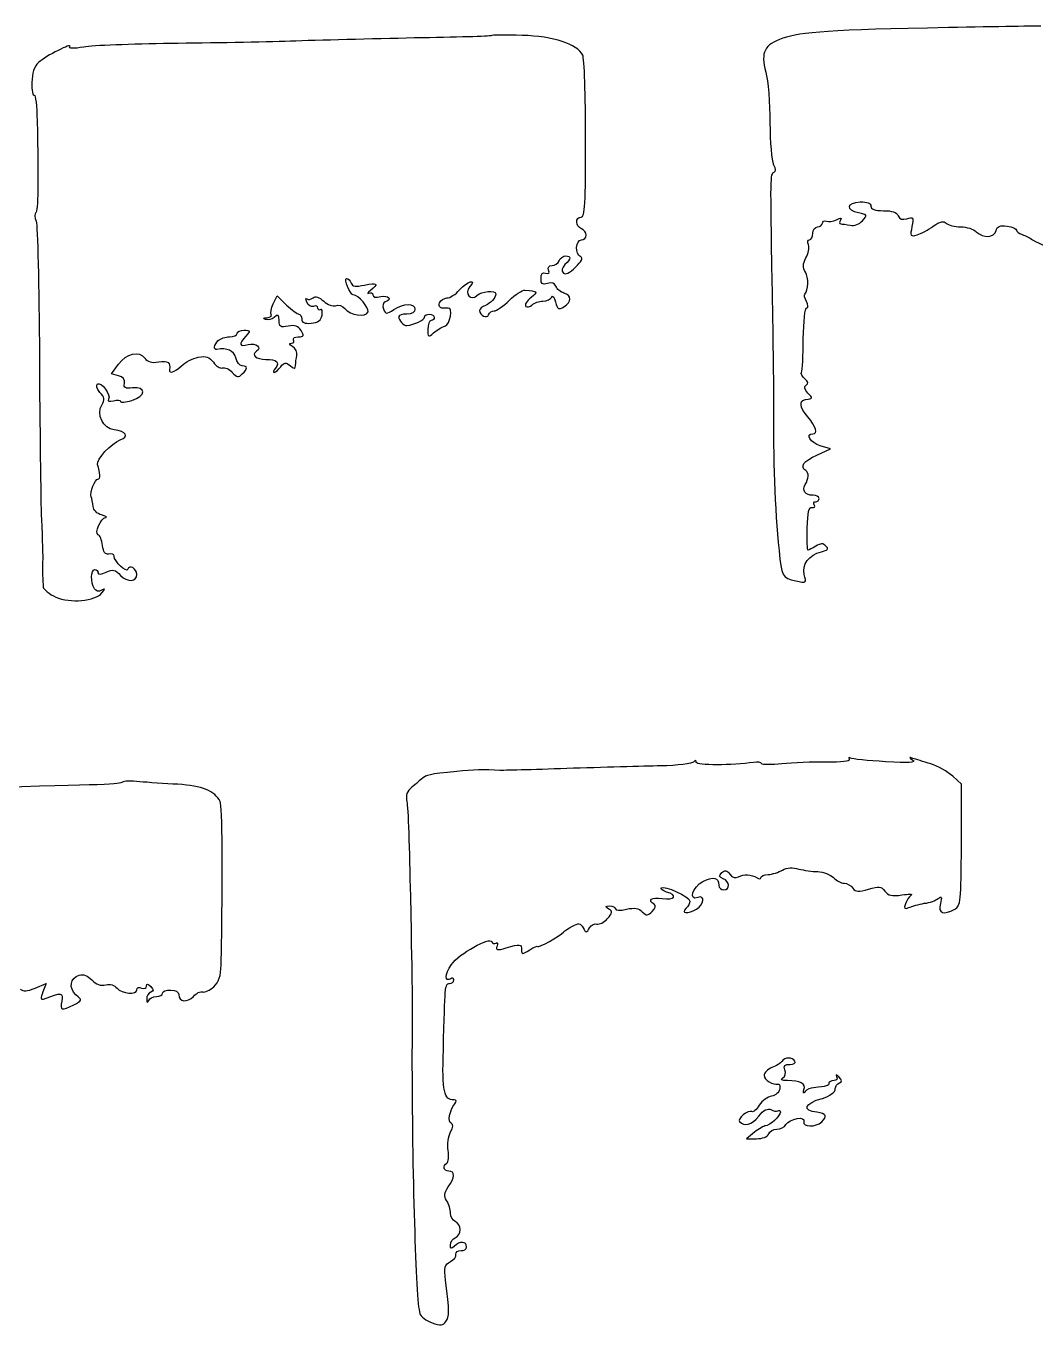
# Model space of a CAD drawing. Extents: x 0 to 69.4, y 0 to 30.3.
# Drawn here: x 9.76 to 15.18, y 15.3 to 22.27 of the extents above; entities that cross this region are included whole.
import ezdxf

# ---------------------------------------------------------------- set-up
doc = ezdxf.new("R2010")
doc.units = 0
doc.header["$MEASUREMENT"] = 0
doc.layers.get('0').update_dxf_attribs({"linetype": 'CONTINUOUS'})

msp = doc.modelspace()

# ---------------------------------------------------------------- linework, layer by layer
at = {"color": 0, "linetype": 'CONTINUOUS'}
for p, q in [((12.2543, 22.2214), (12.2543, 22.2214)), ((11.086, 20.7824), (11.1069, 20.8257)), ((11.1069, 20.8257), (11.1572, 20.7754)), ((10.2181, 20.4057), (10.2563, 20.4578)), ((10.2563, 20.3953), (10.2181, 20.4057)), ((14.0042, 19.97), (14.0771, 20.0029)), ((14.0771, 20.0029), (14.0215, 20.0203)), ((14.1776, 18.3364), (14.1776, 18.3364)), ((10.2771, 18.215), (10.2771, 18.215)), ((14.78, 18.2028), (14.7332, 18.2461)), ((14.78, 17.8764), (14.78, 18.2028)), ((9.80843, 17.1092), (9.8674, 17.1335)), ((9.8674, 17.1335), (9.85004, 17.0883)), ((13.8166, 16.7151), (13.8166, 16.7151)), ((13.6691, 16.3349), (13.6257, 16.3003)), ((13.6257, 16.3003), (13.6795, 16.3003))]:
    msp.add_line(p, q, dxfattribs=at)
for points in [[(14.7106, 22.2649), (14.0771, 22.2526), (13.919, 22.2422), (13.8218, 22.2075)], [(15.2054, 22.2735), (15.1967, 22.2735), (14.9728, 22.27), (14.7106, 22.2649)], [(11.1781, 22.1919), (11.0357, 22.1867), (10.7458, 22.1815), (10.5357, 22.1797)], [(11.8429, 22.2093), (11.6207, 22.204), (11.3221, 22.1971), (11.1781, 22.1919)], [(12.2543, 22.2214), (12.2508, 22.2179), (12.0651, 22.2128), (11.8429, 22.2093)], [(12.4227, 22.2232), (12.3324, 22.2267), (12.2578, 22.2249), (12.2543, 22.2214)], [(12.7473, 22.1172), (12.716, 22.1762), (12.5911, 22.2179), (12.4227, 22.2232)], [(13.8218, 22.2075), (13.7211, 22.1728), (13.702, 22.1346), (13.7298, 22.0253)], [(9.99414, 22.1624), (10.0098, 22.1867), (9.86567, 22.1137), (9.82579, 22.0774)], [(10.0688, 22.1607), (10.0132, 22.1503), (9.98719, 22.1519), (9.99414, 22.1624)], [(10.5357, 22.1797), (10.3257, 22.1762), (10.1157, 22.1693), (10.0688, 22.1607)], [(9.82579, 22.0774), (9.80322, 22.0565), (9.79107, 22.0218), (9.79107, 21.9697)], [(12.7629, 21.6694), (12.7629, 21.9003), (12.756, 22.1017), (12.7473, 22.1172)], [(13.7298, 22.0253), (13.742, 21.9819), (13.7524, 21.8586), (13.7524, 21.7544)], [(9.79107, 21.9697), (9.78933, 21.9281), (9.79454, 21.8968), (9.80322, 21.9021)], [(9.80322, 21.9021), (9.81017, 21.9056), (9.81711, 21.8447), (9.81885, 21.7649)], [(9.81885, 21.7649), (9.82579, 21.4299), (9.82406, 21.2787), (9.8119, 21.2718)], [(13.7524, 21.7544), (13.7524, 21.6503), (13.7611, 21.5496), (13.7715, 21.5287)], [(12.7386, 21.2475), (12.7594, 21.2475), (12.7629, 21.3169), (12.7629, 21.6694)], [(13.7715, 21.5287), (13.7836, 21.5079), (13.7836, 21.4906), (13.7732, 21.4871)], [(13.7732, 21.4871), (13.7524, 21.4801), (13.7524, 21.4662), (13.7628, 20.9004)], [(14.2281, 21.2701), (14.1586, 21.284), (14.1637, 21.3274), (14.2367, 21.3292)], [(14.2367, 21.3292), (14.2749, 21.3308), (14.294, 21.3222), (14.294, 21.3065)], [(14.294, 21.3065), (14.294, 21.2892), (14.3149, 21.2822), (14.3617, 21.2822)], [(9.8119, 21.2718), (9.80496, 21.2667), (9.80496, 21.2458), (9.81364, 21.225)], [(9.81364, 21.225), (9.82058, 21.2042), (9.82921, 20.8778), (9.83094, 20.5011)], [(12.7403, 21.185), (12.7074, 21.1972), (12.7056, 21.2475), (12.7386, 21.2475)], [(14.0076, 21.1954), (14.0215, 21.1954), (14.0336, 21.2042), (14.0336, 21.2146)], [(14.0336, 21.2146), (14.0336, 21.225), (14.044, 21.2301), (14.0562, 21.225)], [(14.0562, 21.225), (14.0667, 21.2215), (14.0908, 21.225), (14.11, 21.2336)], [(14.11, 21.2336), (14.1325, 21.2458), (14.1378, 21.2458), (14.1308, 21.2319)], [(14.1308, 21.2319), (14.1239, 21.2215), (14.1239, 21.2128), (14.1325, 21.2111)], [(14.1829, 21.2042), (14.2037, 21.1989), (14.2332, 21.2093), (14.2489, 21.2285)], [(14.2489, 21.2285), (14.2767, 21.2579), (14.2749, 21.2614), (14.2281, 21.2701)], [(14.3617, 21.2822), (14.4068, 21.2822), (14.4329, 21.2736), (14.4399, 21.2544)], [(14.4399, 21.2544), (14.4468, 21.2354), (14.4624, 21.2319), (14.4867, 21.2389)], [(14.4867, 21.2389), (14.5214, 21.251), (14.5232, 21.2475), (14.5144, 21.1972)], [(14.629, 21.1989), (14.6654, 21.225), (14.6846, 21.2285), (14.6985, 21.2146)], [(14.6985, 21.2146), (14.7089, 21.2042), (14.7436, 21.1954), (14.7765, 21.1954)], [(12.7664, 21.1503), (12.7664, 21.1642), (12.7542, 21.1781), (12.7403, 21.185)], [(12.7403, 21.126), (12.7542, 21.126), (12.7664, 21.1364), (12.7664, 21.1503)], [(13.9642, 21.126), (13.9746, 21.126), (13.9815, 21.1417), (13.9815, 21.1607)], [(13.9815, 21.1607), (13.9815, 21.1799), (13.9937, 21.1954), (14.0076, 21.1954)], [(14.1325, 21.2111), (14.1394, 21.2111), (14.1637, 21.2076), (14.1829, 21.2042)], [(14.5144, 21.1972), (14.504, 21.1451), (14.5058, 21.1417), (14.5422, 21.1521)], [(14.5422, 21.1521), (14.5631, 21.159), (14.6029, 21.1799), (14.629, 21.1989)], [(14.7765, 21.1954), (14.8078, 21.1954), (14.846, 21.1833), (14.8599, 21.1694)], [(14.8599, 21.1694), (14.8964, 21.1329), (14.9554, 21.1364), (14.9658, 21.1746)], [(14.9658, 21.1746), (14.971, 21.1989), (14.9867, 21.2042), (15.0249, 21.1989)], [(15.0249, 21.1989), (15.0526, 21.1954), (15.0751, 21.185), (15.0751, 21.1781)], [(15.0751, 21.1781), (15.0751, 21.1711), (15.089, 21.1607), (15.1064, 21.1537)], [(15.1064, 21.1537), (15.1221, 21.1486), (15.1481, 21.1364), (15.1619, 21.126)], [(12.7369, 21.034), (12.7039, 21.0462), (12.7091, 21.126), (12.7403, 21.126)], [(13.9451, 21.0289), (13.959, 21.0514), (13.9642, 21.0843), (13.959, 21.0982)], [(13.959, 21.0982), (13.9521, 21.1139), (13.9556, 21.126), (13.9642, 21.126)], [(15.1619, 21.126), (15.1967, 21.1035), (15.2853, 21.0687), (15.3182, 21.0669)], [(12.5824, 20.9872), (12.598, 20.9872), (12.6154, 20.9993), (12.6206, 21.0132)], [(12.6206, 21.0132), (12.6276, 21.0271), (12.6414, 21.0393), (12.6553, 21.0393)], [(12.6553, 21.0393), (12.6865, 21.0393), (12.6865, 21.0254), (12.6519, 20.9924)], [(12.7091, 20.9785), (12.7403, 21.0097), (12.7508, 21.0289), (12.7369, 21.034)], [(13.9433, 20.9525), (13.9278, 20.9785), (13.9278, 20.9942), (13.9451, 21.0289)], [(12.5234, 20.9178), (12.5234, 20.9437), (12.5321, 20.9525), (12.5477, 20.9472)], [(12.5477, 20.9472), (12.5651, 20.9403), (12.5703, 20.9456), (12.5633, 20.9629)], [(12.5633, 20.9629), (12.5581, 20.9785), (12.5651, 20.9872), (12.5824, 20.9872)], [(12.6519, 20.9924), (12.6345, 20.975), (12.631, 20.9594), (12.6432, 20.9472)], [(12.6432, 20.9472), (12.6536, 20.9368), (12.6761, 20.9472), (12.7091, 20.9785)], [(13.9399, 20.8344), (13.959, 20.8553), (13.9607, 20.9229), (13.9433, 20.9525)], [(11.5148, 20.831), (11.4974, 20.831), (11.4645, 20.9178), (11.4801, 20.9178)], [(11.4801, 20.9178), (11.4888, 20.9178), (11.4992, 20.9074), (11.5044, 20.8935)], [(11.5044, 20.8935), (11.5113, 20.8743), (11.5287, 20.8726), (11.5756, 20.8831)], [(11.5756, 20.8831), (11.645, 20.8986), (11.6537, 20.89), (11.6086, 20.8535)], [(12.0859, 20.8569), (12.1276, 20.9039), (12.1797, 20.9194), (12.1415, 20.8743)], [(12.1415, 20.8743), (12.1102, 20.8379), (12.1467, 20.7944), (12.1797, 20.8275)], [(12.5581, 20.8917), (12.5303, 20.8831), (12.5234, 20.8882), (12.5234, 20.9178)], [(12.6033, 20.8761), (12.5963, 20.8935), (12.5807, 20.8986), (12.5581, 20.8917)], [(12.6467, 20.8396), (12.6276, 20.8449), (12.6085, 20.8622), (12.6033, 20.8761)], [(13.7628, 20.9004), (13.768, 20.6382), (13.7715, 20.3379), (13.7715, 20.2321)], [(11.2665, 20.791), (11.2596, 20.8067), (11.2596, 20.8153), (11.2665, 20.8083)], [(11.2665, 20.8083), (11.2735, 20.8014), (11.2874, 20.8049), (11.2995, 20.8136)], [(11.2995, 20.8136), (11.3134, 20.8257), (11.3308, 20.8187), (11.3568, 20.7962)], [(11.3568, 20.7962), (11.3777, 20.7771), (11.4054, 20.7667), (11.4211, 20.7719)], [(11.5947, 20.7389), (11.6016, 20.7615), (11.5443, 20.8292), (11.5148, 20.831)], [(11.6086, 20.8535), (11.5912, 20.8396), (11.5877, 20.8326), (11.5999, 20.8396)], [(11.5999, 20.8396), (11.6103, 20.8449), (11.6207, 20.8414), (11.6207, 20.831)], [(11.6207, 20.831), (11.6207, 20.8171), (11.6363, 20.8136), (11.6641, 20.8206)], [(11.6641, 20.8206), (11.7058, 20.831), (11.7266, 20.8049), (11.6867, 20.7928)], [(11.9783, 20.7875), (11.9852, 20.8014), (12.0026, 20.8136), (12.0182, 20.8136)], [(12.0182, 20.8136), (12.0356, 20.8136), (12.0651, 20.8326), (12.0859, 20.8569)], [(12.1797, 20.8275), (12.2022, 20.85), (12.2803, 20.8569), (12.2803, 20.8361)], [(12.2803, 20.8361), (12.2803, 20.8118), (12.2543, 20.7858), (12.2248, 20.7736)], [(12.2717, 20.7442), (12.2838, 20.7442), (12.3203, 20.7701), (12.3533, 20.8014)], [(12.3533, 20.8014), (12.3845, 20.831), (12.4227, 20.8569), (12.4366, 20.8553)], [(12.4696, 20.8153), (12.447, 20.7962), (12.4331, 20.7754), (12.4418, 20.7685)], [(12.4366, 20.8553), (12.506, 20.85), (12.5095, 20.8483), (12.4696, 20.8153)], [(12.4748, 20.7754), (12.4869, 20.7875), (12.513, 20.7962), (12.5338, 20.7962)], [(12.5338, 20.7962), (12.5546, 20.7962), (12.5755, 20.8067), (12.5807, 20.8187)], [(12.5807, 20.8187), (12.5842, 20.8292), (12.5946, 20.8187), (12.6015, 20.7928)], [(12.6467, 20.7667), (12.6883, 20.7928), (12.6883, 20.8257), (12.6467, 20.8396)], [(13.9486, 20.7944), (13.9382, 20.8118), (13.9347, 20.831), (13.9399, 20.8344)], [(11.0756, 20.725), (11.0704, 20.7319), (11.0756, 20.7581), (11.086, 20.7824)], [(11.1173, 20.6921), (11.1173, 20.725), (11.1121, 20.7268), (11.0913, 20.7094)], [(11.1572, 20.7754), (11.1867, 20.7493), (11.2163, 20.7268), (11.2232, 20.7268)], [(11.2232, 20.7268), (11.2319, 20.7268), (11.2388, 20.7146), (11.2388, 20.7007)], [(11.3013, 20.7685), (11.2891, 20.7632), (11.2735, 20.7736), (11.2665, 20.791)], [(11.3256, 20.7597), (11.3256, 20.7701), (11.3152, 20.7736), (11.3013, 20.7685)], [(11.3412, 20.7511), (11.3325, 20.7458), (11.3256, 20.7493), (11.3256, 20.7597)], [(11.3481, 20.7215), (11.3516, 20.7424), (11.3481, 20.7562), (11.3412, 20.7511)], [(11.4211, 20.7719), (11.4367, 20.7789), (11.4575, 20.7719), (11.4697, 20.7562)], [(11.4697, 20.7562), (11.4992, 20.7199), (11.5825, 20.7076), (11.5947, 20.7389)], [(11.6867, 20.7928), (11.6745, 20.7875), (11.6711, 20.7719), (11.678, 20.7546)], [(11.678, 20.7546), (11.6902, 20.725), (11.6936, 20.725), (11.7335, 20.7511)], [(11.7335, 20.7511), (11.7873, 20.7858), (11.8464, 20.7875), (11.8464, 20.7528)], [(11.803, 20.7268), (11.7787, 20.7268), (11.7596, 20.7215), (11.7596, 20.7146)], [(11.8464, 20.7528), (11.8464, 20.7372), (11.8307, 20.7268), (11.803, 20.7268)], [(11.8984, 20.7111), (11.8984, 20.7199), (11.9106, 20.7268), (11.9245, 20.7268)], [(11.9245, 20.7268), (11.9384, 20.7268), (11.9505, 20.7199), (11.9505, 20.7094)], [(12.0252, 20.7597), (11.987, 20.7528), (11.9696, 20.765), (11.9783, 20.7875)], [(12.0078, 20.6625), (12.0356, 20.6729), (12.053, 20.7632), (12.0252, 20.7597)], [(12.2248, 20.7736), (12.2074, 20.7685), (12.1935, 20.7546), (12.1935, 20.7458)], [(12.1935, 20.7458), (12.1935, 20.7199), (12.2335, 20.7007), (12.2421, 20.7233)], [(12.2421, 20.7233), (12.2456, 20.7354), (12.2595, 20.7442), (12.2717, 20.7442)], [(12.4418, 20.7685), (12.4487, 20.7615), (12.4644, 20.765), (12.4748, 20.7754)], [(12.6015, 20.7928), (12.6119, 20.7511), (12.6171, 20.7493), (12.6467, 20.7667)], [(13.9312, 20.5949), (13.9329, 20.6868), (13.9399, 20.7615), (13.9503, 20.7615)], [(13.9503, 20.7615), (13.959, 20.7615), (13.9572, 20.7754), (13.9486, 20.7944)], [(11.0444, 20.6972), (11.0305, 20.7025), (11.034, 20.7076), (11.0531, 20.7076)], [(11.0913, 20.7094), (11.0774, 20.699), (11.0565, 20.6921), (11.0444, 20.6972)], [(11.0531, 20.7076), (11.0704, 20.7094), (11.0808, 20.7164), (11.0756, 20.725)], [(11.1659, 20.6625), (11.1242, 20.6539), (11.1173, 20.659), (11.1173, 20.6921)], [(11.2353, 20.6382), (11.2197, 20.6643), (11.2024, 20.6694), (11.1659, 20.6625)], [(11.2388, 20.7007), (11.2388, 20.6817), (11.2544, 20.6747), (11.2891, 20.6782)], [(11.2891, 20.6782), (11.3273, 20.6817), (11.3429, 20.6921), (11.3481, 20.7215)], [(11.7596, 20.7146), (11.7596, 20.6921), (11.7839, 20.6643), (11.803, 20.666)], [(11.803, 20.666), (11.8429, 20.6694), (11.8984, 20.6956), (11.8984, 20.7111)], [(11.9332, 20.6921), (11.9245, 20.6921), (11.9158, 20.6712), (11.9158, 20.6451)], [(11.9505, 20.7094), (11.9505, 20.7007), (11.9436, 20.6921), (11.9332, 20.6921)], [(11.9471, 20.6261), (11.9627, 20.64), (11.9905, 20.6574), (12.0078, 20.6625)], [(10.7909, 20.5844), (10.8031, 20.5965), (10.8291, 20.6053), (10.8517, 20.6053)], [(10.8517, 20.6053), (10.8742, 20.6053), (10.8916, 20.6139), (10.8916, 20.6226)], [(10.8916, 20.6226), (10.8916, 20.6331), (10.909, 20.64), (10.9298, 20.64)], [(10.9385, 20.6087), (10.8985, 20.5636), (10.902, 20.5515), (10.9506, 20.5636)], [(10.9298, 20.64), (10.9645, 20.64), (10.9645, 20.6382), (10.9385, 20.6087)], [(11.1833, 20.5706), (11.1954, 20.5706), (11.2006, 20.5793), (11.1954, 20.5879)], [(11.1954, 20.5879), (11.1902, 20.5983), (11.2006, 20.6053), (11.2197, 20.6053)], [(11.2197, 20.6053), (11.2509, 20.6053), (11.2544, 20.6104), (11.2353, 20.6382)], [(11.9158, 20.6451), (11.9158, 20.6035), (11.9175, 20.6018), (11.9471, 20.6261)], [(13.9208, 20.4143), (13.926, 20.4231), (13.9312, 20.5046), (13.9312, 20.5949)], [(10.2563, 20.4578), (10.298, 20.5168), (10.3656, 20.5324), (10.3969, 20.4907)], [(10.784, 20.5376), (10.7632, 20.5342), (10.7684, 20.5619), (10.7909, 20.5844)], [(10.8847, 20.4925), (10.8742, 20.5324), (10.8395, 20.5462), (10.784, 20.5376)], [(10.9506, 20.5636), (10.994, 20.574), (11.027, 20.5462), (10.9958, 20.5272)], [(10.9958, 20.5272), (10.9663, 20.5081), (10.994, 20.4837), (11.0461, 20.4837)], [(11.1902, 20.5532), (11.1711, 20.5636), (11.1694, 20.5689), (11.1833, 20.5706)], [(11.2128, 20.5046), (11.2163, 20.5219), (11.2058, 20.5428), (11.1902, 20.5532)], [(9.83094, 20.5011), (9.83268, 20.1244), (9.83789, 19.7304), (9.84136, 19.6244)], [(10.3969, 20.4907), (10.4107, 20.4699), (10.4333, 20.4647), (10.4715, 20.4699)], [(10.4715, 20.4699), (10.5219, 20.4768), (10.5357, 20.4682), (10.5288, 20.4282)], [(10.5288, 20.4282), (10.5253, 20.4039), (10.5548, 20.4143), (10.593, 20.449)], [(10.593, 20.449), (10.6139, 20.4682), (10.6538, 20.489), (10.6833, 20.496)], [(10.6833, 20.496), (10.7267, 20.5029), (10.7423, 20.4976), (10.7649, 20.4682)], [(10.7649, 20.4682), (10.7788, 20.4474), (10.8013, 20.4335), (10.8135, 20.4386)], [(10.9194, 20.449), (10.9055, 20.449), (10.8899, 20.4682), (10.8847, 20.4925)], [(10.9194, 20.4057), (10.9506, 20.4351), (10.9506, 20.449), (10.9194, 20.449)], [(11.0461, 20.4837), (11.1051, 20.4837), (11.1225, 20.4682), (11.0982, 20.4369)], [(11.126, 20.4439), (11.1451, 20.4699), (11.152, 20.4699), (11.1763, 20.4508)], [(11.1763, 20.4508), (11.1989, 20.4317), (11.2041, 20.4317), (11.2058, 20.4508)], [(11.2058, 20.4508), (11.2058, 20.4647), (11.2093, 20.489), (11.2128, 20.5046)], [(10.2875, 20.3553), (10.291, 20.3744), (10.2789, 20.39), (10.2563, 20.3953)], [(10.8135, 20.4386), (10.8256, 20.4421), (10.8499, 20.4317), (10.8656, 20.4143)], [(10.8656, 20.4143), (10.8916, 20.3865), (10.8985, 20.3849), (10.9194, 20.4057)], [(11.0982, 20.4369), (11.0878, 20.4247), (11.0843, 20.4143), (11.0913, 20.4143)], [(11.0913, 20.4143), (11.0982, 20.4143), (11.1138, 20.4282), (11.126, 20.4439)], [(13.9399, 20.3796), (13.9243, 20.3918), (13.9174, 20.4074), (13.9208, 20.4143)], [(13.9468, 20.3449), (13.9607, 20.3536), (13.9572, 20.364), (13.9399, 20.3796)], [(10.1556, 20.3067), (10.1382, 20.3275), (10.133, 20.3449), (10.1434, 20.3518)], [(10.1434, 20.3518), (10.1643, 20.3657), (10.2164, 20.2928), (10.2025, 20.2703)], [(10.3309, 20.331), (10.2928, 20.3258), (10.2823, 20.331), (10.2875, 20.3553)], [(10.3274, 20.2633), (10.4038, 20.2858), (10.4055, 20.3397), (10.3309, 20.331)], [(13.9556, 20.3032), (13.9364, 20.324), (13.9329, 20.3362), (13.9468, 20.3449)], [(10.232, 20.1054), (10.173, 20.1124), (10.1348, 20.1904), (10.166, 20.239)], [(10.166, 20.239), (10.1834, 20.2685), (10.1816, 20.2789), (10.1556, 20.3067)], [(10.2025, 20.2703), (10.1955, 20.2599), (10.2059, 20.2564), (10.2285, 20.2615)], [(10.2285, 20.2615), (10.2493, 20.2685), (10.2667, 20.265), (10.2667, 20.2581)], [(10.2667, 20.2581), (10.2667, 20.2511), (10.2945, 20.2529), (10.3274, 20.2633)], [(13.9556, 20.1747), (13.9104, 20.2286), (13.9069, 20.265), (13.9433, 20.2685)], [(13.9433, 20.2685), (13.9833, 20.2737), (13.9833, 20.2754), (13.9556, 20.3032)], [(13.7715, 20.2321), (13.768, 19.9561), (13.7784, 19.6853), (13.801, 19.4578)], [(13.9815, 20.0846), (14.0111, 20.0846), (14.0007, 20.121), (13.9556, 20.1747)], [(10.265, 20.0515), (10.3135, 20.0707), (10.298, 20.0967), (10.232, 20.1054)], [(10.1434, 19.9196), (10.1348, 19.9457), (10.2164, 20.0342), (10.265, 20.0515)], [(14.0215, 20.0203), (13.9694, 20.036), (13.9399, 20.0846), (13.9815, 20.0846)], [(13.9451, 19.8867), (13.9104, 19.9075), (13.9329, 19.9387), (14.0042, 19.97)], [(10.1452, 19.8415), (10.1591, 19.8415), (10.1573, 19.8728), (10.1434, 19.9196)], [(10.1087, 19.746), (10.1018, 19.7703), (10.1278, 19.8415), (10.1452, 19.8415)], [(13.9417, 19.8119), (13.9607, 19.8432), (13.9625, 19.8744), (13.9451, 19.8867)], [(13.9833, 19.7547), (13.9417, 19.7547), (13.9225, 19.7807), (13.9417, 19.8119)], [(14.0162, 19.7374), (14.0162, 19.7478), (14.0007, 19.7547), (13.9833, 19.7547)], [(10.1191, 19.6939), (10.1174, 19.7131), (10.1122, 19.7374), (10.1087, 19.746)], [(10.1643, 19.6487), (10.14, 19.6557), (10.1209, 19.6749), (10.1191, 19.6939)], [(13.9521, 19.5776), (13.9556, 19.6644), (13.9607, 19.6922), (13.9781, 19.6887)], [(13.9781, 19.6887), (13.9919, 19.6869), (13.9972, 19.6922), (13.9903, 19.7026)], [(13.9903, 19.7026), (13.985, 19.7112), (13.9885, 19.72), (13.9972, 19.72)], [(13.9972, 19.72), (14.0076, 19.72), (14.0162, 19.7286), (14.0162, 19.7374)], [(9.84136, 19.6244), (9.84657, 19.5203), (9.85004, 19.4179), (9.84831, 19.3987)], [(10.1469, 19.5429), (10.1243, 19.5499), (10.1608, 19.6332), (10.1868, 19.6349)], [(10.1868, 19.6349), (10.1973, 19.6367), (10.1868, 19.6418), (10.1643, 19.6487)], [(10.1695, 19.4856), (10.166, 19.5133), (10.1556, 19.5394), (10.1469, 19.5429)], [(13.9572, 19.4596), (13.9521, 19.4596), (13.9503, 19.5117), (13.9521, 19.5776)], [(10.2042, 19.4387), (10.1834, 19.4353), (10.1747, 19.4492), (10.1695, 19.4856)], [(13.9989, 19.4804), (13.9799, 19.47), (13.9607, 19.4596), (13.9572, 19.4596)], [(14.0528, 19.4821), (14.0371, 19.4978), (14.025, 19.4978), (13.9989, 19.4804)], [(14.0285, 19.4508), (14.0632, 19.4596), (14.0683, 19.4665), (14.0528, 19.4821)], [(10.232, 19.4283), (10.232, 19.4369), (10.2198, 19.4422), (10.2042, 19.4387)], [(10.3048, 19.3571), (10.298, 19.3362), (10.232, 19.3987), (10.232, 19.4283)], [(13.801, 19.4578), (13.8132, 19.3207), (13.8184, 19.3103), (13.8912, 19.2946)], [(13.9364, 19.3293), (13.9225, 19.3832), (13.9607, 19.4335), (14.0285, 19.4508)], [(9.84831, 19.3987), (9.84657, 19.3536), (9.84831, 19.2929), (9.85178, 19.2617)], [(10.1261, 19.2529), (10.1053, 19.286), (10.107, 19.3554), (10.1278, 19.3554)], [(10.1278, 19.3554), (10.1382, 19.3554), (10.1452, 19.3485), (10.1452, 19.3381)], [(10.1452, 19.3381), (10.1452, 19.3276), (10.1625, 19.3293), (10.1886, 19.3415)], [(10.1886, 19.3415), (10.2268, 19.3589), (10.2372, 19.3554), (10.2667, 19.3242)], [(10.3535, 19.3293), (10.3535, 19.3624), (10.3135, 19.3849), (10.3048, 19.3571)], [(9.85178, 19.2617), (9.85351, 19.2478), (9.88476, 19.2235), (9.91949, 19.2078)], [(10.2667, 19.3242), (10.3031, 19.286), (10.3535, 19.2894), (10.3535, 19.3293)], [(13.8912, 19.2946), (13.9468, 19.2825), (13.9486, 19.2842), (13.9364, 19.3293)], [(9.91949, 19.2078), (9.99414, 19.1731), (10.1313, 19.1869), (10.166, 19.2304)], [(10.1643, 19.2443), (10.1504, 19.2356), (10.1348, 19.239), (10.1261, 19.2529)], [(10.166, 19.2304), (10.1851, 19.2529), (10.1851, 19.2547), (10.1643, 19.2443)], [(12.6623, 18.2878), (12.4765, 18.2808), (12.3133, 18.2774), (12.3029, 18.2774)], [(13.1656, 18.3017), (13.0754, 18.3), (12.848, 18.2931), (12.6623, 18.2878)], [(13.3427, 18.3225), (13.3358, 18.3139), (13.2559, 18.3035), (13.1656, 18.3017)], [(13.3566, 18.3208), (13.3566, 18.3329), (13.3514, 18.3347), (13.3427, 18.3225)], [(13.6638, 18.3208), (13.5511, 18.3035), (13.3566, 18.3035), (13.3566, 18.3208)], [(13.7073, 18.3139), (13.7055, 18.3208), (13.6847, 18.3243), (13.6638, 18.3208)], [(13.8166, 18.3121), (13.7593, 18.3069), (13.7107, 18.3069), (13.7073, 18.3139)], [(14.0544, 18.3225), (13.9815, 18.3225), (13.8739, 18.319), (13.8166, 18.3121)], [(14.1776, 18.3364), (14.1846, 18.326), (14.136, 18.3208), (14.0544, 18.3225)], [(14.1829, 18.3433), (14.1742, 18.3486), (14.1725, 18.3468), (14.1776, 18.3364)], [(14.3739, 18.3243), (14.2783, 18.3294), (14.1933, 18.3382), (14.1829, 18.3433)], [(14.5197, 18.3329), (14.5388, 18.319), (14.4971, 18.3174), (14.3739, 18.3243)], [(14.5197, 18.3417), (14.4971, 18.3503), (14.4971, 18.3486), (14.5197, 18.3329)], [(14.6151, 18.3121), (14.5769, 18.3243), (14.5336, 18.3382), (14.5197, 18.3417)], [(14.7332, 18.2461), (14.7054, 18.2704), (14.6533, 18.3), (14.6151, 18.3121)], [(10.2771, 18.215), (10.265, 18.2028), (10.1834, 18.1993), (9.51156, 18.1854)], [(10.3691, 18.2167), (10.3239, 18.2219), (10.2841, 18.2201), (10.2771, 18.215)], [(10.5739, 18.2028), (10.5062, 18.2062), (10.4125, 18.2132), (10.3691, 18.2167)], [(11.888, 18.2357), (11.8759, 18.2271), (11.8516, 18.2046), (11.8307, 18.1872)], [(12.0721, 18.2722), (11.9175, 18.2565), (11.9089, 18.2531), (11.888, 18.2357)], [(12.3029, 18.2774), (12.2213, 18.2826), (12.1554, 18.2808), (12.0721, 18.2722)], [(10.8013, 18.1108), (10.7719, 18.1681), (10.7042, 18.1958), (10.5739, 18.2028)], [(11.8307, 18.1872), (11.803, 18.1646), (11.796, 18.1456), (11.803, 18.109)], [(10.8065, 17.2342), (10.8152, 17.7446), (10.8135, 18.0847), (10.8013, 18.1108)], [(11.803, 18.109), (11.8099, 18.0831), (11.8168, 17.8556), (11.8221, 17.6022)], [(14.7453, 17.5328), (14.7749, 17.5483), (14.7783, 17.5761), (14.78, 17.8764)], [(13.5007, 17.696), (13.4781, 17.7046), (13.4764, 17.7115), (13.4938, 17.7289)], [(13.4938, 17.7289), (13.5111, 17.7446), (13.5198, 17.7428), (13.5372, 17.7203)], [(13.742, 17.7185), (13.7645, 17.7203), (13.7993, 17.7307), (13.8201, 17.7428)], [(13.8201, 17.7428), (13.8427, 17.7549), (13.8757, 17.7583), (13.9069, 17.7481)], [(13.9069, 17.7481), (13.9329, 17.7411), (13.9799, 17.7342), (14.0093, 17.7342)], [(14.0093, 17.7342), (14.0389, 17.7324), (14.0753, 17.7185), (14.0926, 17.7029)], [(13.1691, 17.6474), (13.1847, 17.6629), (13.3219, 17.5987), (13.3219, 17.5761)], [(13.3653, 17.5953), (13.3132, 17.5761), (13.3375, 17.6525), (13.3913, 17.6803)], [(13.3913, 17.6803), (13.4469, 17.7099), (13.4781, 17.7029), (13.4781, 17.6612)], [(13.4781, 17.6612), (13.4781, 17.6474), (13.4903, 17.6369), (13.5042, 17.6369)], [(13.5042, 17.6369), (13.5389, 17.6369), (13.5372, 17.6821), (13.5007, 17.696)], [(13.5372, 17.7203), (13.5511, 17.7011), (13.5667, 17.6976), (13.584, 17.7064)], [(13.584, 17.7064), (13.6135, 17.7237), (13.65, 17.7203), (13.6829, 17.7011)], [(13.6829, 17.7011), (13.6934, 17.6925), (13.7038, 17.6942), (13.7038, 17.7011)], [(13.7038, 17.7011), (13.7038, 17.7099), (13.7211, 17.7185), (13.742, 17.7185)], [(14.0926, 17.7029), (14.11, 17.6856), (14.1343, 17.6717), (14.1499, 17.6717)], [(14.1499, 17.6717), (14.1656, 17.6717), (14.1864, 17.6594), (14.1968, 17.6456)], [(14.2818, 17.6404), (14.3374, 17.6578), (14.3496, 17.656), (14.3686, 17.63)], [(11.8221, 17.6022), (11.8325, 17.0379), (11.8325, 17.1317), (11.8307, 16.7515)], [(13.131, 17.5587), (13.0928, 17.5814), (13.1171, 17.5987), (13.1743, 17.59)], [(13.1969, 17.6247), (13.1761, 17.6317), (13.1639, 17.6404), (13.1691, 17.6474)], [(13.1743, 17.59), (13.242, 17.5796), (13.2594, 17.6092), (13.1969, 17.6247)], [(13.3583, 17.5328), (13.3983, 17.5553), (13.4052, 17.6108), (13.3653, 17.5953)], [(14.1968, 17.6456), (14.2124, 17.6247), (14.2263, 17.6231), (14.2818, 17.6404)], [(14.3686, 17.63), (14.386, 17.6057), (14.4068, 17.6004), (14.4607, 17.6092)], [(14.4607, 17.6092), (14.4971, 17.6143), (14.5197, 17.6143), (14.5093, 17.6074)], [(14.5093, 17.6074), (14.4989, 17.5987), (14.485, 17.5796), (14.4797, 17.5606)], [(14.5804, 17.564), (14.6099, 17.5675), (14.6429, 17.5796), (14.655, 17.59)], [(14.655, 17.59), (14.6742, 17.6039), (14.6758, 17.5987), (14.6672, 17.5622)], [(12.8879, 17.5328), (12.8653, 17.5467), (12.8671, 17.5501), (12.8931, 17.5501)], [(12.8792, 17.4807), (12.907, 17.5119), (12.9087, 17.5206), (12.8879, 17.5328)], [(12.8931, 17.5501), (12.9087, 17.5501), (12.9226, 17.5432), (12.9226, 17.5344)], [(12.9226, 17.5344), (12.9226, 17.5258), (12.9487, 17.524), (12.9817, 17.5328)], [(12.9817, 17.5328), (13.0251, 17.5414), (13.0476, 17.5379), (13.0667, 17.5189)], [(13.0667, 17.5189), (13.091, 17.4962), (13.0962, 17.4962), (13.1206, 17.5206)], [(13.1206, 17.5206), (13.1379, 17.5379), (13.1413, 17.5518), (13.131, 17.5587)], [(13.3011, 17.5362), (13.2733, 17.5085), (13.3097, 17.5067), (13.3583, 17.5328)], [(13.3219, 17.5761), (13.3219, 17.5657), (13.3132, 17.5483), (13.3011, 17.5362)], [(14.4797, 17.5606), (14.4693, 17.5344), (14.4728, 17.531), (14.4971, 17.5414)], [(14.4971, 17.5414), (14.5144, 17.5483), (14.5526, 17.5587), (14.5804, 17.564)], [(14.6672, 17.5622), (14.6533, 17.5101), (14.6828, 17.4997), (14.7453, 17.5328)], [(12.6917, 17.4407), (12.7247, 17.4599), (12.7334, 17.4581), (12.749, 17.4321)], [(12.7837, 17.4321), (12.7942, 17.4476), (12.8115, 17.4581), (12.8237, 17.4529)], [(12.8237, 17.4529), (12.8358, 17.4494), (12.8619, 17.4615), (12.8792, 17.4807)], [(12.0425, 17.2358), (12.0825, 17.2932), (12.2491, 17.3869), (12.2595, 17.3574)], [(12.506, 17.3314), (12.506, 17.3226), (12.6258, 17.3904), (12.6449, 17.4094)], [(12.6449, 17.4094), (12.6501, 17.4164), (12.6709, 17.4303), (12.6917, 17.4407)], [(12.749, 17.4321), (12.7647, 17.4043), (12.7681, 17.4043), (12.7837, 17.4321)], [(12.2595, 17.3574), (12.263, 17.3487), (12.2734, 17.3453), (12.2821, 17.3504)], [(12.2873, 17.3349), (12.2786, 17.3122), (12.2873, 17.3106), (12.3359, 17.3244)], [(12.2821, 17.3504), (12.2908, 17.3574), (12.2925, 17.3487), (12.2873, 17.3349)], [(12.3359, 17.3244), (12.4123, 17.3469), (12.4192, 17.3469), (12.4192, 17.314)], [(12.4192, 17.314), (12.4192, 17.2879), (12.4227, 17.2879), (12.4626, 17.314)], [(12.4626, 17.314), (12.4869, 17.3296), (12.506, 17.3383), (12.506, 17.3314)], [(10.0271, 17.0726), (9.98719, 17.1092), (9.99588, 17.1629), (10.0445, 17.1786)], [(10.0445, 17.1786), (10.0671, 17.1856), (10.0896, 17.1768), (10.1122, 17.1525)], [(10.7667, 17.1161), (10.7944, 17.1421), (10.8048, 17.1733), (10.8065, 17.2342)], [(12.0391, 17.1594), (12.0043, 17.1386), (12.0061, 17.1821), (12.0425, 17.2358)], [(9.72857, 17.1039), (9.74419, 17.09), (9.76329, 17.09), (9.80843, 17.1092)], [(10.1122, 17.1525), (10.1365, 17.1282), (10.1591, 17.1196), (10.1868, 17.1265)], [(10.1868, 17.1265), (10.2112, 17.1317), (10.2337, 17.1247), (10.2476, 17.1092)], [(10.2476, 17.1092), (10.2737, 17.0779), (10.3535, 17.071), (10.3535, 17.1004)], [(10.3535, 17.1004), (10.3535, 17.1108), (10.3656, 17.1161), (10.3795, 17.1092)], [(10.3795, 17.1092), (10.3934, 17.1039), (10.4055, 17.1092), (10.4055, 17.1196)], [(10.4055, 17.1196), (10.4055, 17.1335), (10.4125, 17.1335), (10.4281, 17.1178)], [(10.4281, 17.1178), (10.4455, 17.0987), (10.4455, 17.0935), (10.4281, 17.0865)], [(10.4923, 17.0814), (10.4923, 17.0918), (10.5114, 17.0987), (10.5357, 17.0987)], [(10.5357, 17.0987), (10.5618, 17.0987), (10.5792, 17.0883), (10.5792, 17.0744)], [(10.7076, 17.0883), (10.718, 17.0849), (10.7458, 17.0969), (10.7667, 17.1161)], [(11.9991, 16.7776), (12.0078, 17.1212), (12.0078, 17.1335), (12.0321, 17.1335)], [(12.0321, 17.1335), (12.0443, 17.1335), (12.0547, 17.1421), (12.0547, 17.1525)], [(12.0547, 17.1525), (12.0547, 17.1612), (12.0477, 17.1664), (12.0391, 17.1594)], [(9.85004, 17.0883), (9.83615, 17.0536), (9.83789, 17.0449), (9.85351, 17.0501)], [(9.85351, 17.0501), (9.95247, 17.0883), (9.95942, 17.0865), (9.95074, 17.0397)], [(9.95074, 17.0397), (9.94032, 16.9876), (9.949, 16.9858), (10.015, 17.0189)], [(10.015, 17.0189), (10.0618, 17.0432), (10.0618, 17.0432), (10.0271, 17.0726)], [(10.4281, 17.0865), (10.416, 17.0814), (10.4055, 17.0657), (10.4073, 17.0501)], [(10.4073, 17.0501), (10.4073, 17.031), (10.4107, 17.0293), (10.4177, 17.0432)], [(10.4177, 17.0432), (10.4212, 17.0536), (10.4403, 17.064), (10.4594, 17.064)], [(10.4594, 17.064), (10.4767, 17.064), (10.4923, 17.0726), (10.4923, 17.0814)], [(10.5792, 17.0744), (10.5792, 17.0344), (10.626, 17.0293), (10.6573, 17.064)], [(10.6573, 17.064), (10.6729, 17.0814), (10.6955, 17.0935), (10.7076, 17.0883)], [(11.8307, 16.7515), (11.8307, 16.1301), (11.8516, 15.4306), (11.8724, 15.3629)], [(12.0564, 16.5085), (12.0026, 16.5085), (11.9922, 16.5519), (11.9991, 16.7776)], [(13.7628, 16.6821), (13.7402, 16.6735), (13.7211, 16.6543), (13.7211, 16.6404)], [(13.8166, 16.7151), (13.8097, 16.7064), (13.7854, 16.6908), (13.7628, 16.6821)], [(13.8861, 16.7168), (13.8722, 16.7394), (13.8305, 16.7394), (13.8166, 16.7151)], [(13.8323, 16.67), (13.8236, 16.6925), (13.8305, 16.6994), (13.86, 16.6994)], [(13.86, 16.6994), (13.8791, 16.6994), (13.8912, 16.7082), (13.8861, 16.7168)], [(13.7211, 16.6404), (13.7211, 16.6161), (13.768, 16.5867), (13.7958, 16.5936)], [(13.8461, 16.6126), (13.8149, 16.6126), (13.8062, 16.6179), (13.8218, 16.6265)], [(13.8218, 16.6265), (13.834, 16.6353), (13.8392, 16.6543), (13.8323, 16.67)], [(13.9347, 16.564), (13.9451, 16.5953), (13.9156, 16.6126), (13.8461, 16.6126)], [(14.0961, 16.6126), (14.0806, 16.6126), (14.0683, 16.6057), (14.0683, 16.5987)], [(14.11, 16.6353), (14.1169, 16.6214), (14.1117, 16.6126), (14.0961, 16.6126)], [(14.1221, 16.6318), (14.1065, 16.6474), (14.1031, 16.6474), (14.11, 16.6353)], [(14.1256, 16.6006), (14.1412, 16.6057), (14.1412, 16.6144), (14.1221, 16.6318)], [(13.8045, 16.5658), (13.801, 16.5485), (13.7819, 16.5328), (13.7611, 16.5293)], [(13.7958, 16.5936), (13.8045, 16.5953), (13.8079, 16.5832), (13.8045, 16.5658)], [(13.9417, 16.5536), (13.9312, 16.5415), (13.9294, 16.545), (13.9347, 16.564)], [(13.9868, 16.5744), (13.9694, 16.5744), (13.9486, 16.564), (13.9417, 16.5536)], [(14.0683, 16.5987), (14.0683, 16.5849), (14.0579, 16.5814), (13.9868, 16.5744)], [(14.0336, 16.5172), (14.0736, 16.5293), (14.1031, 16.5501), (14.1031, 16.5693)], [(14.1031, 16.5693), (14.1031, 16.5814), (14.1135, 16.5953), (14.1256, 16.6006)], [(12.0408, 16.3835), (12.0217, 16.3887), (12.0321, 16.4529), (12.0599, 16.4876)], [(12.0599, 16.4876), (12.0703, 16.5015), (12.0703, 16.5085), (12.0564, 16.5085)], [(13.6951, 16.4807), (13.6795, 16.4564), (13.6621, 16.4408), (13.6552, 16.446)], [(13.7611, 16.5293), (13.7402, 16.5258), (13.7107, 16.505), (13.6951, 16.4807)], [(14.0042, 16.4425), (13.9225, 16.4512), (13.9364, 16.4911), (14.0336, 16.5172)], [(13.6552, 16.446), (13.6361, 16.4564), (13.5736, 16.4061), (13.5893, 16.3922)], [(13.5893, 16.3922), (13.6152, 16.3644), (13.6534, 16.3749), (13.6916, 16.4217)], [(13.6916, 16.4217), (13.7194, 16.4547), (13.7402, 16.4651), (13.7576, 16.4564)], [(13.8079, 16.4425), (13.8079, 16.4235), (13.7507, 16.3696), (13.7281, 16.3696)], [(13.7576, 16.4564), (13.7698, 16.4478), (13.7871, 16.446), (13.7941, 16.4494)], [(13.7941, 16.4494), (13.801, 16.4547), (13.8079, 16.4512), (13.8079, 16.4425)], [(13.8375, 16.3765), (13.8566, 16.4078), (13.9468, 16.4251), (13.9347, 16.3922)], [(14.0301, 16.3904), (14.0614, 16.4217), (14.0544, 16.4356), (14.0042, 16.4425)], [(12.0252, 16.2378), (12.02, 16.269), (12.0252, 16.3142), (12.0373, 16.3367)], [(12.0373, 16.3367), (12.053, 16.3626), (12.053, 16.3783), (12.0408, 16.3835)], [(13.7281, 16.3696), (13.7194, 16.3696), (13.6934, 16.354), (13.6691, 16.3349)], [(13.7454, 16.3262), (13.7507, 16.3401), (13.7698, 16.3522), (13.7888, 16.3522)], [(13.7888, 16.3522), (13.8079, 16.3522), (13.8305, 16.3626), (13.8375, 16.3765)], [(13.9347, 16.3922), (13.9225, 16.3626), (14.0007, 16.361), (14.0301, 16.3904)], [(13.6795, 16.3003), (13.7125, 16.3003), (13.7385, 16.3107), (13.7454, 16.3262)], [(12.0182, 16.17), (12.0269, 16.1753), (12.0304, 16.2047), (12.0252, 16.2378)], [(12.0287, 16.1267), (11.9991, 16.1267), (11.9939, 16.1544), (12.0182, 16.17)], [(12.0252, 16.0415), (12.0616, 16.0919), (12.0634, 16.1267), (12.0287, 16.1267)], [(12.0165, 15.9686), (12.0009, 15.9929), (12.0026, 16.0086), (12.0252, 16.0415)], [(12.0373, 15.901), (12.0373, 15.92), (12.0287, 15.9512), (12.0165, 15.9686)], [(12.0634, 15.8558), (12.0495, 15.861), (12.0373, 15.8818), (12.0373, 15.901)], [(12.0894, 15.8125), (12.0894, 15.8299), (12.0773, 15.8489), (12.0634, 15.8558)], [(12.0634, 15.769), (12.0773, 15.7743), (12.0894, 15.7933), (12.0894, 15.8125)], [(12.0373, 15.7308), (12.0373, 15.7465), (12.0495, 15.7621), (12.0634, 15.769)], [(12.0582, 15.7239), (12.0425, 15.7083), (12.0373, 15.71), (12.0373, 15.7308)], [(12.1241, 15.7204), (12.1241, 15.75), (12.0859, 15.7517), (12.0582, 15.7239)], [(12.0946, 15.6996), (12.1102, 15.6979), (12.1241, 15.7065), (12.1241, 15.7204)], [(12.0113, 15.5399), (12.0026, 15.6093), (12.0061, 15.625), (12.0373, 15.6406)], [(12.0373, 15.6406), (12.0564, 15.651), (12.0703, 15.6683), (12.0668, 15.6806)], [(12.0668, 15.6806), (12.0651, 15.6926), (12.0773, 15.6996), (12.0946, 15.6996)], [(12.013, 15.3194), (12.0321, 15.3456), (12.0321, 15.3715), (12.0113, 15.5399)], [(11.8724, 15.3629), (11.8776, 15.3456), (11.9071, 15.3229), (11.9384, 15.3125)], [(11.9384, 15.3125), (11.9835, 15.2951), (11.9974, 15.2969), (12.013, 15.3194)]]:
    msp.add_open_spline(points, degree=3, dxfattribs=at)

doc.saveas('drawing.dxf')
